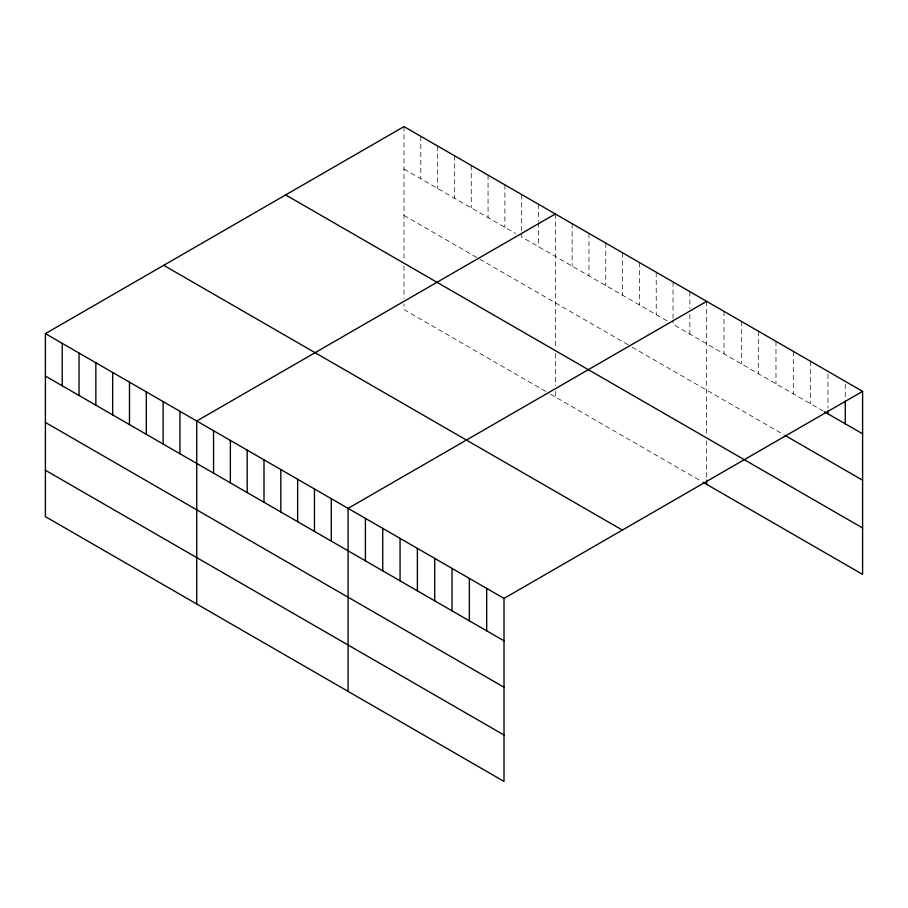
<?xml version="1.0" encoding="UTF-8"?>
<svg xmlns="http://www.w3.org/2000/svg" width="908" height="908" viewBox="0 0 908 908"><rect width="100%" height="100%" fill="white"/><g stroke="black" fill="none" stroke-linecap="round" stroke-linejoin="round"><path stroke-width="0.68" stroke-dasharray="4.54 3.41" d="M403.992 169.036L515.687 233.526M667.04 320.899L521.703 236.999L521.703 232.754M823.329 411.142L673.044 324.372L673.044 320.127M403.992 215.423L631.003 346.481M632.206 347.174L784.058 434.853M545.719 391.427L403.992 309.594L403.992 303.976M550.52 394.197L701.861 481.581M845.28 384.197L845.28 399.758M827.948 374.198L827.948 408.146M810.628 361.361L810.628 403.799M793.297 351.362L793.297 393.8M775.977 341.363L775.977 383.8M758.645 331.363L758.645 373.801M741.325 321.353L741.325 363.79M723.994 311.353L723.994 353.791M706.674 301.354L706.674 435.307M706.674 440.777L706.674 478.732M689.853 291.638L689.853 308.618M689.853 314.27L689.853 334.076M673.044 281.934L673.044 318.708M656.223 272.218L656.223 314.667M639.414 262.514L639.414 304.952M622.593 252.81L622.593 295.248M605.772 243.094L605.772 285.532M588.963 233.39L588.963 275.828M572.142 223.686L572.142 266.123M555.333 213.97L555.333 347.934M555.333 353.405L555.333 385.73M555.333 391.348L555.333 396.978M538.512 204.266L538.512 221.234M538.512 222.653L538.512 246.704M521.703 194.55L521.703 231.336M504.882 184.846L504.882 227.284M488.061 175.142L488.061 217.579M471.252 165.426L471.252 207.864M454.431 155.722L454.431 198.16M437.622 146.018L437.622 188.455M420.801 136.302L420.801 178.74M403.992 126.598L403.992 260.562M403.992 266.021L403.992 298.357"/><path stroke-width="1.36" d="M45.4 333.622L504.008 598.406L504.008 781.402L45.4 516.629L45.4 333.622L403.992 126.598L862.6 391.371L862.6 574.378L703.064 482.273M555.333 213.97L196.741 421.006L196.741 604.002M706.674 301.354L348.082 508.378L348.082 691.374M504.008 598.406L862.6 391.371M824.487 411.812L862.6 433.808M785.216 435.522L862.6 480.196M285.657 194.914L862.6 527.991M163.735 265.306L622.343 530.079M45.4 376.06L504.008 640.844M45.4 422.447L504.008 687.231M45.4 470.242L504.008 735.015M845.28 401.177L845.28 423.809M827.948 410.984L827.948 413.81M706.674 480.139L706.674 484.35M486.688 588.395L486.688 630.833M469.368 578.396L469.368 620.834M452.036 568.397L452.036 610.834M434.716 558.386L434.716 600.835M417.385 548.387L417.385 590.824M400.065 538.387L400.065 580.825M382.733 528.388L382.733 570.826M365.413 518.377L365.413 560.815M331.272 498.674L331.272 541.111M314.452 488.958L314.452 531.396M297.642 479.254L297.642 521.691M280.822 469.538L280.822 511.987M264.001 459.834L264.001 502.272M247.192 450.13L247.192 492.567M230.371 440.414L230.371 482.852M213.562 430.71L213.562 473.147M179.932 411.29L179.932 453.728M163.111 401.586L163.111 444.023M146.29 391.87L146.29 434.319M129.481 382.166L129.481 424.604M112.66 372.462L112.66 414.899M95.851 362.746L95.851 405.184M79.03 353.042L79.03 395.479M62.221 343.337L62.221 385.775"/></g></svg>
